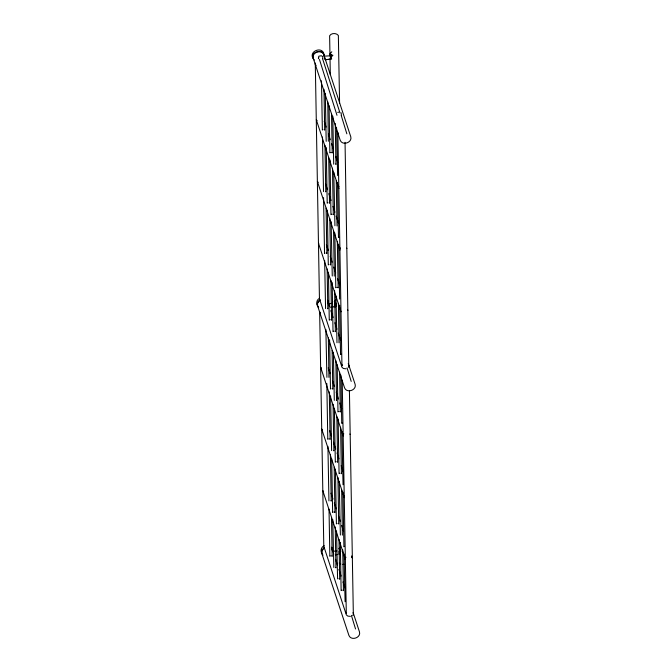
<?xml version="1.0" encoding="UTF-8"?>
<svg xmlns="http://www.w3.org/2000/svg" width="672" height="672" viewBox="0 0 672 672"><rect width="100%" height="100%" fill="white"/><g stroke="black" fill="none" stroke-linecap="round" stroke-linejoin="round"><path stroke-width="1.01" d="M324.114 56.221C324.542 44.436 305.945 51.358 314.328 60.052M332.816 551.376L331.506 547.898M323.795 55.978C324.4 47.981 309.742 51.626 313.379 58.523M328.398 304.315L327.642 300.283M332.497 551.132L331.64 547.184M324.904 59.522L324.668 57.33L350.776 136.752C352.481 142.632 342.443 146 340.225 140.305L313.228 58.204C311.405 51.425 323.576 48.938 324.282 56.162L330.254 55.81L330.523 59.119L325.609 59.682L331.624 59.119L330.985 54.23L331.027 56.65M326.189 141.338L325.273 93.257M333.707 164.203L332.791 116.13M323.509 191.612L322.484 137.004M339.007 186.673L338.806 187.152L337.848 132.628L337.89 133.115M325.567 308.591L324.652 260.509M339.637 299.057L338.604 244.448M334.295 400.352L333.388 352.271M348.793 367.559L345.047 142.33M331.624 450.626L330.59 396.018M328.944 500.9L327.919 446.292M344.442 495.961L344.24 496.44L343.174 435.473L343.207 435.96L320.653 367.349L321.418 368.222M346.5 612.94L346.298 613.418L345.341 558.894L345.383 559.381L322.82 490.77L323.593 491.644M334.244 301.51L336.151 299.359M318.814 57.876L318.419 58.758L318.788 56.221L321.334 55.759L322.736 56.641L322.804 58.691M331.8 51.778L329.893 53.928L329.843 55.835M331.758 56.507L332.909 55.255L331.859 54.995M338.78 548.814L340.502 546.932M341.04 551.04L339.738 552.602L339.679 549.385L340.435 554.056L339.016 554.123M337.604 175.493L336.554 127.562M334.933 225.767L333.782 172.343M340.519 247.943L339.898 248.858L338.822 187.9L338.864 188.387L316.302 119.776L317.075 120.649M332.262 276.041L331.086 221.584M336.991 342.754L335.95 295.865M326.92 377.336L325.861 329.398M342.577 364.921L341.947 365.845L340.99 311.312L341.032 311.8L318.469 243.188L318.746 243.659M343.787 433.81L343.157 434.734L342.199 380.201L342.241 380.688M343.048 484.781L341.888 431.357M340.368 535.055L339.217 481.631M333.824 567.462L332.766 519.523M345.954 557.231L345.332 558.146L344.257 497.179L344.299 497.675L321.737 429.064L322.014 429.526M337.579 578.894L336.521 530.964M345.097 601.759L344.047 553.829M352.716 615.577L353.346 614.662L349.415 390.961M339.167 554.324L339.041 551.258M320.04 300.208L317.537 303.341L317.579 305.777L344.576 387.887C346.794 393.574 356.832 390.205 355.127 384.325L348.272 363.476M324.391 547.781L321.888 550.914L321.93 553.358M320.116 299.754C317.184 301.09 316.042 305.458 318.679 307.633M324.467 547.336L322.039 549.772L321.619 552.829L348.928 635.46C351.145 641.155 361.183 637.787 359.478 631.907L353.279 613.04M322.778 129.637L322.358 130.057L321.493 80.774M330.296 152.502L329.885 152.93L329.053 105.739M327.617 202.776L327.205 203.204L326.222 147.403M338.898 237.082L338.486 237.51L337.52 182.742M324.946 253.05L324.534 253.478L323.551 197.677M336.227 287.356L335.807 287.784L334.849 233.016M329.675 319.754L329.263 320.183L328.432 273M340.956 354.06L340.544 354.488L339.671 305.206M330.884 388.643L330.473 389.071L329.608 339.788M338.402 411.516L337.991 411.944L337.159 364.753M328.213 438.917L327.793 439.345L326.819 383.544M335.731 461.79L335.32 462.218L334.37 408.484M333.052 512.064L332.64 512.492L331.699 458.758M344.333 546.37L343.921 546.798L342.955 492.03M330.271 555.904L329.851 556.324L329.02 509.141M319.62 298.234C316.495 299.678 315.731 304.004 318.058 306.499M324.232 545.672C321.182 546.966 320.006 551.006 322.081 553.678M337.722 112.4L338.747 112.14M331.64 214.124L330.968 214.637L330.002 159.869M328.961 264.398L328.289 264.911L327.331 210.143M333.69 331.103L333.018 331.624L332.153 282.332M342.426 422.864L341.754 423.377L340.906 375.144M339.746 473.138L339.074 473.651L338.117 418.883M337.075 523.412L336.403 523.925L335.437 469.157M341.804 590.117L341.132 590.629L340.284 542.396M330.901 307.129L332.825 306.902M337.176 554.484L335.252 554.711L337.218 554.534M328.625 303.727L332.514 303.316M330.926 307.154L334.874 306.701L334.53 303.19M332.976 551.309L336.865 550.897M346.088 368.794L343.451 368.516L342.006 367.324L319.444 298.712L315.277 63.025M342.871 564.379L344.014 564.337M350.44 616.375L347.802 616.098L346.357 614.897L323.795 546.286L319.645 311.648M330.826 319.637L331.59 320.267L330.893 280.417M336.882 461.672L337.646 462.302L336.848 416.833M334.211 511.946L334.967 512.576L334.169 467.107M338.94 578.651L339.704 579.281L338.999 539.431M324.198 129.587L324.694 130.141L323.971 89.242M331.716 152.452L332.212 153.014L331.531 114.215M329.045 202.726L329.532 203.288L328.734 157.819M326.365 253L326.861 253.562L326.063 208.093M337.646 287.305L338.142 287.868L337.319 241.366M332.312 388.601L332.8 389.155L332.119 350.356M339.83 411.466L340.318 412.028L339.62 372.179M329.633 438.875L330.128 439.429L329.288 391.894M331.691 555.853L332.178 556.408L331.498 517.608M340.729 563.993L339.259 563.077M342.972 590.159L343.459 590.713L342.745 549.822M316.1 65.377L315.328 64.504M335.706 163.993L335.966 164.447L335.252 123.547M318.158 182.356L317.386 181.482L339.948 250.093L339.906 249.606L340.981 310.573M325.508 191.402L325.777 191.848L324.954 145.354M333.026 214.267L333.295 214.721L332.48 168.218M330.355 264.541L330.616 264.995L329.801 218.492M327.566 308.381L327.827 308.834L327.13 268.985M320.452 312.95L319.679 312.077M335.084 331.254L335.353 331.699L334.631 290.808M336.294 400.142L336.563 400.588L335.857 360.738M333.614 450.416L333.883 450.862L333.068 404.368M341.141 473.281L341.401 473.735L340.586 427.232M330.943 500.69L331.212 501.136L330.397 454.642M338.461 523.555L338.73 524.009L337.915 477.506M351.557 557.038L352.321 557.903L351.674 555.937M335.672 567.395L335.941 567.848L335.219 526.949M323.03 555.206L321.846 553.543M327.508 300.712L328.222 302.518M341.116 112.762L341.351 115.097M328.348 141.263L327.751 101.732M346.609 248.153L346.886 248.623M334.278 276.116L333.581 230.966M347.693 309.868L347.97 310.33M339.007 342.821L338.411 303.29M348.667 365.14L348.944 365.602M328.936 377.404L328.339 337.873M349.877 434.028L350.154 434.49M342.384 535.13L341.687 489.98M353.018 612.713L353.296 613.175M327.566 301.14L328.138 302.224M331.918 548.722L332.489 549.805M334.664 306.541C337.966 308.582 334.673 298.939 335.362 303.416M329.02 304.903L329.179 305.441M324.206 121.229L326.13 127.084M328.381 133.921L330.305 139.776M331.59 143.682L333.514 149.537M335.765 156.374L337.697 162.263M325.609 183.91L327.541 189.773M328.818 193.679L331.069 200.508M332.993 206.363L334.916 212.226M336.202 216.124L338.461 222.986M326.374 244.65L328.297 250.505M330.229 256.36L332.153 262.214M333.757 267.095L335.681 272.958M337.604 278.813L339.545 284.701M327.667 300.896L329.591 306.751M330.876 310.657L333.127 317.486M334.891 322.778L336.974 329.204M338.26 333.11L340.511 339.973M328.238 367.828L330.162 373.691M332.405 380.52L334.337 386.375M336.26 392.238L338.503 399.067M339.788 402.973L341.729 408.862M329.641 430.517L331.565 436.372M333.497 442.226L335.74 449.064M337.025 452.97L338.948 458.825M341.2 465.654L343.132 471.551M331.044 493.198L332.976 499.061M334.253 502.958L336.185 508.822M338.428 515.651L340.351 521.506M341.636 525.412L343.568 531.292M331.708 547.529L333.648 553.442M335.597 559.356L337.537 565.27M338.915 569.36L341.099 576.08M343.022 581.944L344.946 587.798M322.669 58.993L339.973 112.913M319.469 59.506L336.983 115.29M341.216 115.408L346.844 133.82M347.046 367.836L351.196 381.402M351.397 615.409L355.538 628.975M337.042 225.994L336.252 180.692M339.587 103.169L338.36 35.482C336.546 32.802 331.162 32.861 329.624 35.784L329.977 55.7M330.036 58.842L330.305 74.558"/></g></svg>
